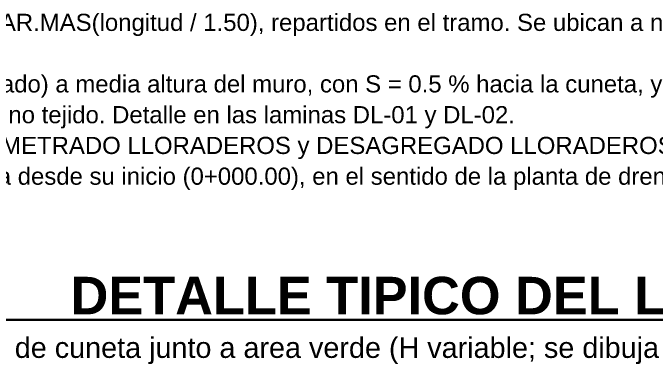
# Model space of a CAD drawing. Header units: metres. Extents: x 349703 to 349913, y 9282546 to 9282694.
# Drawn here: x 349840.29 to 349863.48, y 9282607.13 to 9282619.78 of the extents above; entities that cross this region are included whole.
import ezdxf
from ezdxf.enums import TextEntityAlignment as Align

# ---------------------------------------------------------------- set-up
doc = ezdxf.new("R2010")
doc.units = ezdxf.units.M
doc.header["$LTSCALE"] = 0.25
doc.layers.add('TEXTOS', color=7, linetype='CONTINUOUS')
doc.layers.add('TEXTOS-NOTAS', color=7, linetype='CONTINUOUS')
doc.layers.add('TITULOS', color=160, linetype='CONTINUOUS', lineweight=35)
doc.styles.get("Standard").update_dxf_attribs({"font": 'arial.ttf'})
doc.styles.add('TITULOS', font='arialbd.ttf')

msp = doc.modelspace()

# ---------------------------------------------------------------- linework, layer by layer
at = {"layer": 'TITULOS'}
msp.add_line((349839.75, 9282608.725), (349877.25, 9282608.725), dxfattribs=at)

# ---------------------------------------------------------------- texts
at = {"layer": 'TEXTOS'}
msp.add_text('ESC. 1/10 - seccion de cuneta junto a area verde (H variable; se dibuja H = 0.50 m). Detalle completo en DL-01 y DL-02', height=0.7425, dxfattribs=at).set_placement((349858.5, 9282607.725), align=Align.MIDDLE_CENTER)
at = {"layer": 'TEXTOS-NOTAS'}
for s, p in [('2. Un lloradero cada 1.50 m: N° por tramo = REDONDEAR.MAS(longitud / 1.50), repartidos en el tramo. Se ubican a no menos de', (349818.5, 9282619.133)), ('3. Lloradero: tubo PVC-U Ø 3" de 0.30 m (0.20 m perforado) a media altura del muro, con S = 0.5 % hacia la cuneta, y filtro', (349818.5, 9282616.917)), ('   de grava de 0.30 x 0.30 x 0.30 m forrado con geotextil no tejido. Detalle en las laminas DL-01 y DL-02.', (349818.5, 9282615.808)), ('4. Metrado: partida 01.04.03.04.03.04 = 226 und (hojas METRADO LLORADEROS y DESAGREGADO LLORADEROS de la planilla).', (349818.5, 9282614.7)), ('5. Progresivas medidas a lo largo del eje de cada cuneta desde su inicio (0+000.00), en el sentido de la planta de drenaje.', (349818.5, 9282613.592))]:
    msp.add_text(s, height=0.6175, dxfattribs=at).set_placement(p)
at = {"layer": 'TITULOS', "style": 'TITULOS'}
msp.add_text('DETALLE TIPICO DEL LLORADERO', height=1.35, dxfattribs=at).set_placement((349858.5, 9282609.6), align=Align.MIDDLE_CENTER)

doc.saveas('drawing.dxf')
